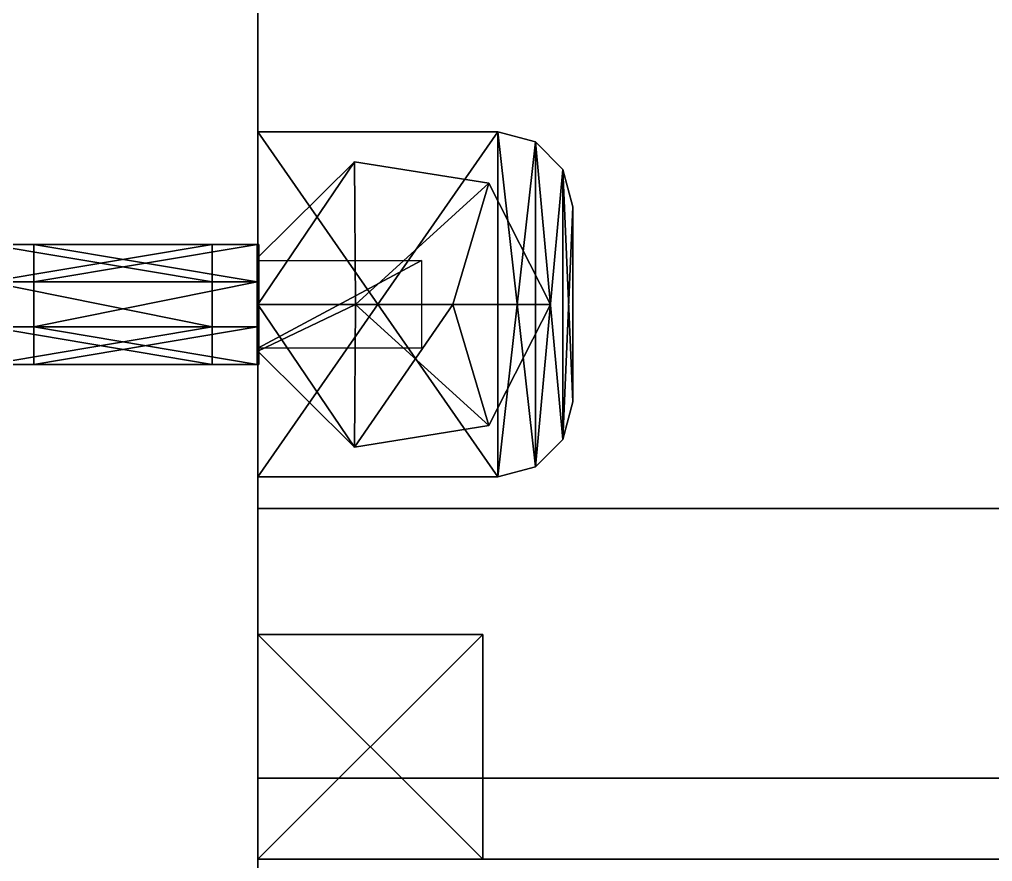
# Model space of a CAD drawing. Extents: x 0 to 4956, y -4930 to 0.
# Drawn here: x 2728.6 to 2793.5, y -4785.5 to -4729.4 of the extents above; entities that cross this region are included whole.
import ezdxf

# ---------------------------------------------------------------- set-up
doc = ezdxf.new("R2010")
doc.units = 0
for name, color, linetype in [('LAYER0', 7, 'CONTINUOUS'), ('LAYER1181', 7, 'CONTINUOUS'), ('LAYER1184', 7, 'CONTINUOUS'), ('LAYER1185', 254, 'CONTINUOUS'), ('LAYER1191', 253, 'CONTINUOUS'), ('LAYER1192', 253, 'CONTINUOUS'), ('LAYER1193', 253, 'CONTINUOUS'), ('LAYER1194', 253, 'CONTINUOUS'), ('LAYER1203', 254, 'CONTINUOUS'), ('LAYER836', 7, 'CONTINUOUS'), ('LAYER839', 7, 'CONTINUOUS'), ('LAYER842', 7, 'CONTINUOUS'), ('LAYER848', 7, 'CONTINUOUS'), ('LAYER853', 7, 'CONTINUOUS')]:
    doc.layers.add(name, color=color, linetype=linetype)

msp = doc.modelspace()

# ---------------------------------------------------------------- linework, layer by layer
at = {"layer": 'LAYER0', "invisible_edges": 1}
for points in [[(4956, 0), (0, -4930), (0, 0), (4956, 0)], [(4956, -4930, 5), (0, 0, 5), (0, -4930, 5), (4956, -4930, 5)], [(0, 0, 5), (4956, -4930, 5), (4956, 0, 5), (0, 0, 5)], [(0, -4930), (4956, 0), (4956, -4930), (0, -4930)]]:
    msp.add_3dface(points, dxfattribs=at)
at = {"layer": 'LAYER1181', "invisible_edges": 1}
for points in [[(3528.5, -4785.4, 1989), (2744.5, -4310, 1989), (2744.5, -4785.4, 1989), (3528.5, -4785.4, 1989)], [(2744.5, -4310, 1989), (3528.5, -4785.4, 1989), (3528.5, -4310, 1989), (2744.5, -4310, 1989)], [(2744.5, -4785.4, 1971), (2744.5, -4310, 1989), (2744.5, -4310, 1971), (2744.5, -4785.4, 1971)], [(2744.5, -4310, 1989), (2744.5, -4785.4, 1971), (2744.5, -4785.4, 1989), (2744.5, -4310, 1989)], [(3528.5, -4310, 1971), (2744.5, -4785.4, 1971), (2744.5, -4310, 1971), (3528.5, -4310, 1971)], [(2744.5, -4785.4, 1971), (3528.5, -4310, 1971), (3528.5, -4785.4, 1971), (2744.5, -4785.4, 1971)], [(2744.5, -4785.4, 1971), (3528.5, -4785.4, 1989), (2744.5, -4785.4, 1989), (2744.5, -4785.4, 1971)], [(3528.5, -4785.4, 1989), (2744.5, -4785.4, 1971), (3528.5, -4785.4, 1971), (3528.5, -4785.4, 1989)]]:
    msp.add_3dface(points, dxfattribs=at)
at = {"layer": 'LAYER1184'}
for points in [[(2744.5, -4736.9, 1969.01), (2760.5, -4736.9, 1969.01), (2744.5, -4759.9, 1969.01), (2744.5, -4736.9, 1969.01)], [(2744.5, -4759.9, 1969.01), (2760.5, -4736.9, 1969.01), (2760.5, -4759.9, 1969.01), (2744.5, -4759.9, 1969.01)], [(2744.5, -4736.9, 1971), (2760.5, -4736.9, 1971), (2744.5, -4759.9, 1971), (2744.5, -4736.9, 1971)], [(2744.5, -4759.9, 1971), (2760.5, -4736.9, 1971), (2760.5, -4759.9, 1971), (2744.5, -4759.9, 1971)], [(2744.5, -4759.9, 1969.01), (2744.5, -4759.9, 1971), (2744.5, -4736.9, 1969.01), (2744.5, -4759.9, 1969.01)], [(2744.5, -4736.9, 1969.01), (2744.5, -4759.9, 1971), (2744.5, -4736.9, 1971), (2744.5, -4736.9, 1969.01)], [(2744.5, -4736.9, 1969.01), (2744.5, -4736.9, 1971), (2760.5, -4736.9, 1969.01), (2744.5, -4736.9, 1969.01)], [(2760.5, -4736.9, 1969.01), (2744.5, -4736.9, 1971), (2760.5, -4736.9, 1971), (2760.5, -4736.9, 1969.01)], [(2760.5, -4759.9, 1969.01), (2744.5, -4759.9, 1969.01), (2760.5, -4736.9, 1969.01), (2760.5, -4759.9, 1969.01)], [(2760.5, -4736.9, 1969.01), (2744.5, -4759.9, 1969.01), (2744.5, -4736.9, 1969.01), (2760.5, -4736.9, 1969.01)], [(2760.5, -4736.9, 1971), (2760.5, -4736.9, 1969.01), (2744.5, -4736.9, 1971), (2760.5, -4736.9, 1971)], [(2744.5, -4736.9, 1971), (2760.5, -4736.9, 1969.01), (2744.5, -4736.9, 1969.01), (2744.5, -4736.9, 1971)], [(2744.5, -4736.9, 1969.01), (2744.5, -4736.9, 1971), (2744.5, -4759.9, 1969.01), (2744.5, -4736.9, 1969.01)], [(2744.5, -4759.9, 1969.01), (2744.5, -4736.9, 1971), (2744.5, -4759.9, 1971), (2744.5, -4759.9, 1969.01)], [(2760.5, -4736.9, 1971), (2744.5, -4736.9, 1971), (2760.5, -4759.9, 1971), (2760.5, -4736.9, 1971)], [(2760.5, -4759.9, 1971), (2744.5, -4736.9, 1971), (2744.5, -4759.9, 1971), (2760.5, -4759.9, 1971)], [(2763, -4737.57, 1969.01), (2760.5, -4736.9, 1969.01), (2763, -4737.57, 1971), (2763, -4737.57, 1969.01)], [(2763, -4737.57, 1971), (2760.5, -4736.9, 1969.01), (2760.5, -4736.9, 1971), (2763, -4737.57, 1971)], [(2763, -4737.57, 1969.01), (2763, -4759.23, 1969.01), (2760.5, -4736.9, 1969.01), (2763, -4737.57, 1969.01)], [(2760.5, -4736.9, 1969.01), (2763, -4759.23, 1969.01), (2760.5, -4759.9, 1969.01), (2760.5, -4736.9, 1969.01)], [(2763, -4737.57, 1971), (2760.5, -4736.9, 1971), (2763, -4759.23, 1971), (2763, -4737.57, 1971)], [(2763, -4759.23, 1971), (2760.5, -4736.9, 1971), (2760.5, -4759.9, 1971), (2763, -4759.23, 1971)], [(2760.5, -4736.9, 1969.01), (2760.5, -4759.9, 1969.01), (2763, -4737.57, 1969.01), (2760.5, -4736.9, 1969.01)], [(2760.5, -4736.9, 1971), (2760.5, -4759.9, 1971), (2763, -4737.57, 1971), (2760.5, -4736.9, 1971)], [(2763, -4737.57, 1969.01), (2763, -4737.57, 1971), (2760.5, -4736.9, 1969.01), (2763, -4737.57, 1969.01)], [(2760.5, -4736.9, 1969.01), (2763, -4737.57, 1971), (2760.5, -4736.9, 1971), (2760.5, -4736.9, 1969.01)], [(2763, -4737.57, 1969.01), (2760.5, -4759.9, 1969.01), (2763, -4759.23, 1969.01), (2763, -4737.57, 1969.01)], [(2763, -4737.57, 1971), (2760.5, -4759.9, 1971), (2763, -4759.23, 1971), (2763, -4737.57, 1971)], [(2764.83, -4739.4, 1969.01), (2763, -4737.57, 1969.01), (2764.83, -4739.4, 1971), (2764.83, -4739.4, 1969.01)], [(2764.83, -4739.4, 1971), (2763, -4737.57, 1969.01), (2763, -4737.57, 1971), (2764.83, -4739.4, 1971)], [(2764.83, -4739.4, 1969.01), (2763, -4759.23, 1969.01), (2763, -4737.57, 1969.01), (2764.83, -4739.4, 1969.01)], [(2764.83, -4739.4, 1971), (2763, -4737.57, 1971), (2764.83, -4757.4, 1971), (2764.83, -4739.4, 1971)], [(2764.83, -4757.4, 1971), (2763, -4737.57, 1971), (2763, -4759.23, 1971), (2764.83, -4757.4, 1971)], [(2763, -4737.57, 1969.01), (2763, -4759.23, 1969.01), (2764.83, -4739.4, 1969.01), (2763, -4737.57, 1969.01)], [(2763, -4737.57, 1971), (2763, -4759.23, 1971), (2764.83, -4739.4, 1971), (2763, -4737.57, 1971)], [(2764.83, -4739.4, 1969.01), (2764.83, -4739.4, 1971), (2763, -4737.57, 1969.01), (2764.83, -4739.4, 1969.01)], [(2763, -4737.57, 1969.01), (2764.83, -4739.4, 1971), (2763, -4737.57, 1971), (2763, -4737.57, 1969.01)], [(2751, -4748.4, 1985), (2750.931, -4738.882, 1985), (2744.5, -4748.4, 1985), (2751, -4748.4, 1985)], [(2744.5, -4748.4, 1985), (2750.931, -4738.882, 1985), (2744.5, -4745.277, 1985), (2744.5, -4748.4, 1985)], [(2744.5, -4745.277, 1971), (2744.5, -4745.277, 1985), (2750.931, -4738.882, 1971), (2744.5, -4745.277, 1971)], [(2750.931, -4738.882, 1971), (2744.5, -4745.277, 1985), (2750.931, -4738.882, 1985), (2750.931, -4738.882, 1971)], [(2750.931, -4738.882, 1971), (2750.931, -4738.882, 1985), (2744.5, -4745.277, 1971), (2750.931, -4738.882, 1971)], [(2744.5, -4745.277, 1971), (2750.931, -4738.882, 1985), (2744.5, -4745.277, 1985), (2744.5, -4745.277, 1971)], [(2751, -4748.4, 1985), (2750.931, -4738.882, 1985), (2744.5, -4748.4, 1985), (2751, -4748.4, 1985)], [(2744.5, -4748.4, 1985), (2750.931, -4738.882, 1985), (2744.5, -4745.277, 1985), (2744.5, -4748.4, 1985)], [(2759.887, -4740.316, 1971), (2750.931, -4738.882, 1971), (2759.887, -4740.316, 1985), (2759.887, -4740.316, 1971)], [(2759.887, -4740.316, 1985), (2750.931, -4738.882, 1971), (2750.931, -4738.882, 1985), (2759.887, -4740.316, 1985)], [(2751, -4748.4, 1985), (2759.887, -4740.316, 1985), (2750.931, -4738.882, 1985), (2751, -4748.4, 1985)], [(2759.887, -4740.316, 1971), (2759.887, -4740.316, 1985), (2750.931, -4738.882, 1971), (2759.887, -4740.316, 1971)], [(2750.931, -4738.882, 1971), (2759.887, -4740.316, 1985), (2750.931, -4738.882, 1985), (2750.931, -4738.882, 1971)], [(2751, -4748.4, 1985), (2759.887, -4740.316, 1985), (2750.931, -4738.882, 1985), (2751, -4748.4, 1985)], [(2764.83, -4757.4, 1969.01), (2763, -4759.23, 1969.01), (2764.83, -4739.4, 1969.01), (2764.83, -4757.4, 1969.01)], [(2764.83, -4739.4, 1969.01), (2763, -4759.23, 1969.01), (2764.83, -4757.4, 1969.01), (2764.83, -4739.4, 1969.01)], [(2764.83, -4739.4, 1971), (2763, -4759.23, 1971), (2764.83, -4757.4, 1971), (2764.83, -4739.4, 1971)], [(2765.5, -4741.9, 1969.01), (2764.83, -4739.4, 1969.01), (2765.5, -4741.9, 1971), (2765.5, -4741.9, 1969.01)], [(2765.5, -4741.9, 1971), (2764.83, -4739.4, 1969.01), (2764.83, -4739.4, 1971), (2765.5, -4741.9, 1971)], [(2765.5, -4741.9, 1969.01), (2764.83, -4757.4, 1969.01), (2764.83, -4739.4, 1969.01), (2765.5, -4741.9, 1969.01)], [(2765.5, -4741.9, 1971), (2764.83, -4739.4, 1971), (2765.5, -4754.9, 1971), (2765.5, -4741.9, 1971)], [(2765.5, -4754.9, 1971), (2764.83, -4739.4, 1971), (2764.83, -4757.4, 1971), (2765.5, -4754.9, 1971)], [(2764.83, -4739.4, 1969.01), (2764.83, -4757.4, 1969.01), (2765.5, -4741.9, 1969.01), (2764.83, -4739.4, 1969.01)], [(2764.83, -4739.4, 1971), (2764.83, -4757.4, 1971), (2765.5, -4741.9, 1971), (2764.83, -4739.4, 1971)], [(2765.5, -4741.9, 1969.01), (2765.5, -4741.9, 1971), (2764.83, -4739.4, 1969.01), (2765.5, -4741.9, 1969.01)], [(2764.83, -4739.4, 1969.01), (2765.5, -4741.9, 1971), (2764.83, -4739.4, 1971), (2764.83, -4739.4, 1969.01)], [(2757.5, -4748.4, 1985), (2759.887, -4740.316, 1985), (2751, -4748.4, 1985), (2757.5, -4748.4, 1985)], [(2757.5, -4748.4, 1985), (2759.887, -4740.316, 1985), (2751, -4748.4, 1985), (2757.5, -4748.4, 1985)], [(2764, -4748.4, 1985), (2759.887, -4740.316, 1985), (2757.5, -4748.4, 1985), (2764, -4748.4, 1985)], [(2757.5, -4748.4, 1985), (2764, -4748.4, 1985), (2759.887, -4740.316, 1985), (2757.5, -4748.4, 1985)], [(2764, -4748.4, 1971), (2759.887, -4740.316, 1971), (2764, -4748.4, 1985), (2764, -4748.4, 1971)], [(2764, -4748.4, 1985), (2759.887, -4740.316, 1971), (2759.887, -4740.316, 1985), (2764, -4748.4, 1985)], [(2764, -4748.4, 1971), (2764, -4748.4, 1985), (2759.887, -4740.316, 1971), (2764, -4748.4, 1971)], [(2759.887, -4740.316, 1971), (2764, -4748.4, 1985), (2759.887, -4740.316, 1985), (2759.887, -4740.316, 1971)], [(2765.5, -4754.9, 1969.01), (2764.83, -4757.4, 1969.01), (2765.5, -4741.9, 1969.01), (2765.5, -4754.9, 1969.01)], [(2765.5, -4741.9, 1969.01), (2764.83, -4757.4, 1969.01), (2765.5, -4754.9, 1969.01), (2765.5, -4741.9, 1969.01)], [(2765.5, -4741.9, 1971), (2764.83, -4757.4, 1971), (2765.5, -4754.9, 1971), (2765.5, -4741.9, 1971)], [(2765.5, -4741.9, 1971), (2765.5, -4741.9, 1969.01), (2765.5, -4754.9, 1971), (2765.5, -4741.9, 1971)], [(2765.5, -4754.9, 1971), (2765.5, -4741.9, 1969.01), (2765.5, -4754.9, 1969.01), (2765.5, -4754.9, 1971)], [(2765.5, -4741.9, 1969.01), (2765.5, -4741.9, 1971), (2765.5, -4754.9, 1969.01), (2765.5, -4741.9, 1969.01)], [(2765.5, -4754.9, 1969.01), (2765.5, -4741.9, 1971), (2765.5, -4754.9, 1971), (2765.5, -4754.9, 1969.01)], [(2744.5, -4745.277, 1971), (2744.5, -4751.522, 1971), (2744.5, -4745.277, 1985), (2744.5, -4745.277, 1971)], [(2744.5, -4745.277, 1985), (2744.5, -4751.522, 1971), (2744.5, -4751.522, 1985), (2744.5, -4745.277, 1985)], [(2744.5, -4745.277, 1971), (2744.5, -4745.277, 1985), (2744.5, -4751.522, 1971), (2744.5, -4745.277, 1971)], [(2744.5, -4751.522, 1971), (2744.5, -4745.277, 1985), (2744.5, -4751.522, 1985), (2744.5, -4751.522, 1971)], [(2755.408, -4751.32, 1969), (2744.5, -4751.32, 1969), (2755.408, -4745.48, 1969), (2755.408, -4751.32, 1969)], [(2755.408, -4745.48, 1969), (2744.5, -4751.32, 1969), (2744.5, -4745.48, 1969), (2755.408, -4745.48, 1969)], [(2750.931, -4757.917, 1985), (2751, -4748.4, 1985), (2744.5, -4751.522, 1985), (2750.931, -4757.917, 1985)], [(2744.5, -4751.522, 1985), (2751, -4748.4, 1985), (2744.5, -4748.4, 1985), (2744.5, -4751.522, 1985)], [(2751, -4748.4, 1985), (2750.931, -4757.917, 1985), (2744.5, -4748.4, 1985), (2751, -4748.4, 1985)], [(2744.5, -4748.4, 1985), (2750.931, -4757.917, 1985), (2744.5, -4751.522, 1985), (2744.5, -4748.4, 1985)], [(2759.887, -4756.483, 1985), (2757.5, -4748.4, 1985), (2750.931, -4757.917, 1985), (2759.887, -4756.483, 1985)], [(2750.931, -4757.917, 1985), (2757.5, -4748.4, 1985), (2751, -4748.4, 1985), (2750.931, -4757.917, 1985)], [(2751, -4748.4, 1985), (2759.887, -4756.483, 1985), (2750.931, -4757.917, 1985), (2751, -4748.4, 1985)], [(2757.5, -4748.4, 1985), (2759.887, -4756.483, 1985), (2751, -4748.4, 1985), (2757.5, -4748.4, 1985)], [(2764, -4748.4, 1985), (2757.5, -4748.4, 1985), (2759.887, -4756.483, 1985), (2764, -4748.4, 1985)], [(2757.5, -4748.4, 1985), (2764, -4748.4, 1985), (2759.887, -4756.483, 1985), (2757.5, -4748.4, 1985)], [(2764, -4748.4, 1985), (2759.887, -4756.483, 1985), (2764, -4748.4, 1971), (2764, -4748.4, 1985)], [(2764, -4748.4, 1971), (2759.887, -4756.483, 1985), (2759.887, -4756.483, 1971), (2764, -4748.4, 1971)], [(2759.887, -4756.483, 1971), (2759.887, -4756.483, 1985), (2764, -4748.4, 1971), (2759.887, -4756.483, 1971)], [(2764, -4748.4, 1971), (2759.887, -4756.483, 1985), (2764, -4748.4, 1985), (2764, -4748.4, 1971)], [(2750.931, -4757.917, 1985), (2744.5, -4751.522, 1985), (2750.931, -4757.917, 1971), (2750.931, -4757.917, 1985)], [(2750.931, -4757.917, 1971), (2744.5, -4751.522, 1985), (2744.5, -4751.522, 1971), (2750.931, -4757.917, 1971)], [(2744.5, -4751.522, 1971), (2744.5, -4751.522, 1985), (2750.931, -4757.917, 1971), (2744.5, -4751.522, 1971)], [(2750.931, -4757.917, 1971), (2744.5, -4751.522, 1985), (2750.931, -4757.917, 1985), (2750.931, -4757.917, 1971)], [(2765.5, -4754.9, 1971), (2764.83, -4757.4, 1971), (2765.5, -4754.9, 1969.01), (2765.5, -4754.9, 1971)], [(2765.5, -4754.9, 1969.01), (2764.83, -4757.4, 1971), (2764.83, -4757.4, 1969.01), (2765.5, -4754.9, 1969.01)], [(2765.5, -4754.9, 1969.01), (2765.5, -4754.9, 1971), (2764.83, -4757.4, 1969.01), (2765.5, -4754.9, 1969.01)], [(2764.83, -4757.4, 1969.01), (2765.5, -4754.9, 1971), (2764.83, -4757.4, 1971), (2764.83, -4757.4, 1969.01)], [(2759.887, -4756.483, 1985), (2750.931, -4757.917, 1985), (2759.887, -4756.483, 1971), (2759.887, -4756.483, 1985)], [(2759.887, -4756.483, 1971), (2750.931, -4757.917, 1985), (2750.931, -4757.917, 1971), (2759.887, -4756.483, 1971)], [(2750.931, -4757.917, 1971), (2750.931, -4757.917, 1985), (2759.887, -4756.483, 1971), (2750.931, -4757.917, 1971)], [(2759.887, -4756.483, 1971), (2750.931, -4757.917, 1985), (2759.887, -4756.483, 1985), (2759.887, -4756.483, 1971)], [(2764.83, -4757.4, 1971), (2763, -4759.23, 1971), (2764.83, -4757.4, 1969.01), (2764.83, -4757.4, 1971)], [(2764.83, -4757.4, 1969.01), (2763, -4759.23, 1971), (2763, -4759.23, 1969.01), (2764.83, -4757.4, 1969.01)], [(2764.83, -4757.4, 1969.01), (2764.83, -4757.4, 1971), (2763, -4759.23, 1969.01), (2764.83, -4757.4, 1969.01)], [(2763, -4759.23, 1969.01), (2764.83, -4757.4, 1971), (2763, -4759.23, 1971), (2763, -4759.23, 1969.01)], [(2763, -4759.23, 1971), (2760.5, -4759.9, 1971), (2763, -4759.23, 1969.01), (2763, -4759.23, 1971)], [(2763, -4759.23, 1969.01), (2760.5, -4759.9, 1971), (2760.5, -4759.9, 1969.01), (2763, -4759.23, 1969.01)], [(2763, -4759.23, 1969.01), (2763, -4759.23, 1971), (2760.5, -4759.9, 1969.01), (2763, -4759.23, 1969.01)], [(2760.5, -4759.9, 1969.01), (2763, -4759.23, 1971), (2760.5, -4759.9, 1971), (2760.5, -4759.9, 1969.01)], [(2760.5, -4759.9, 1969.01), (2744.5, -4759.9, 1969.01), (2760.5, -4759.9, 1971), (2760.5, -4759.9, 1969.01)], [(2760.5, -4759.9, 1971), (2744.5, -4759.9, 1969.01), (2744.5, -4759.9, 1971), (2760.5, -4759.9, 1971)], [(2760.5, -4759.9, 1969.01), (2760.5, -4759.9, 1971), (2744.5, -4759.9, 1969.01), (2760.5, -4759.9, 1969.01)], [(2744.5, -4759.9, 1969.01), (2760.5, -4759.9, 1971), (2744.5, -4759.9, 1971), (2744.5, -4759.9, 1969.01)]]:
    msp.add_3dface(points, dxfattribs=at)
at = {"layer": 'LAYER1185'}
for points in [[(2744.45, -4746.9, 1979.83), (2744.45, -4744.4, 1976.5), (2729.55, -4746.9, 1979.83), (2744.45, -4746.9, 1979.83)], [(2729.55, -4746.9, 1979.83), (2744.45, -4744.4, 1976.5), (2729.55, -4744.4, 1976.5), (2729.55, -4746.9, 1979.83)], [(2729.55, -4746.9, 1979.83), (2729.55, -4744.4, 1976.5), (2729.55, -4749.9, 1979.83), (2729.55, -4746.9, 1979.83)], [(2729.55, -4749.9, 1979.83), (2729.55, -4744.4, 1976.5), (2729.55, -4752.4, 1976.5), (2729.55, -4749.9, 1979.83)], [(2729.55, -4744.4, 1976.5), (2729.55, -4746.9, 1973.17), (2729.55, -4752.4, 1976.5), (2729.55, -4744.4, 1976.5)], [(2744.45, -4744.4, 1976.5), (2744.45, -4746.9, 1973.17), (2729.55, -4744.4, 1976.5), (2744.45, -4744.4, 1976.5)], [(2729.55, -4744.4, 1976.5), (2744.45, -4746.9, 1973.17), (2729.55, -4746.9, 1973.17), (2729.55, -4744.4, 1976.5)], [(2744.55, -4746.9, 1979.83), (2744.55, -4744.4, 1976.5), (2744.45, -4746.9, 1979.83), (2744.55, -4746.9, 1979.83)], [(2744.45, -4746.9, 1979.83), (2744.55, -4744.4, 1976.5), (2744.45, -4744.4, 1976.5), (2744.45, -4746.9, 1979.83)], [(2744.55, -4744.4, 1976.5), (2744.55, -4746.9, 1973.17), (2744.45, -4744.4, 1976.5), (2744.55, -4744.4, 1976.5)], [(2744.45, -4744.4, 1976.5), (2744.55, -4746.9, 1973.17), (2744.45, -4746.9, 1973.17), (2744.45, -4744.4, 1976.5)], [(2744.55, -4744.4, 1980.5), (2744.55, -4744.4, 1972.5), (2744.45, -4744.4, 1980.5), (2744.55, -4744.4, 1980.5)], [(2744.45, -4744.4, 1980.5), (2744.55, -4744.4, 1972.5), (2744.45, -4744.4, 1972.5), (2744.45, -4744.4, 1980.5)], [(2744.45, -4744.4, 1972.5), (2744.55, -4744.4, 1972.5), (2744.45, -4752.4, 1972.5), (2744.45, -4744.4, 1972.5)], [(2744.45, -4752.4, 1972.5), (2744.55, -4744.4, 1972.5), (2744.55, -4752.4, 1972.5), (2744.45, -4752.4, 1972.5)], [(2744.45, -4752.4, 1980.5), (2744.55, -4752.4, 1980.5), (2744.45, -4744.4, 1980.5), (2744.45, -4752.4, 1980.5)], [(2744.45, -4744.4, 1980.5), (2744.55, -4752.4, 1980.5), (2744.55, -4744.4, 1980.5), (2744.45, -4744.4, 1980.5)], [(2744.45, -4744.4, 1980.5), (2744.45, -4744.4, 1972.5), (2744.45, -4752.4, 1980.5), (2744.45, -4744.4, 1980.5)], [(2744.45, -4752.4, 1980.5), (2744.45, -4744.4, 1972.5), (2744.45, -4752.4, 1972.5), (2744.45, -4752.4, 1980.5)], [(2744.55, -4752.4, 1980.5), (2744.55, -4752.4, 1972.5), (2744.55, -4744.4, 1980.5), (2744.55, -4752.4, 1980.5)], [(2744.55, -4744.4, 1980.5), (2744.55, -4752.4, 1972.5), (2744.55, -4744.4, 1972.5), (2744.55, -4744.4, 1980.5)], [(2729.55, -4752.4, 1976.5), (2729.55, -4746.9, 1973.17), (2729.55, -4749.9, 1973.17), (2729.55, -4752.4, 1976.5)], [(2744.45, -4749.9, 1979.83), (2744.45, -4746.9, 1979.83), (2729.55, -4749.9, 1979.83), (2744.45, -4749.9, 1979.83)], [(2729.55, -4749.9, 1979.83), (2744.45, -4746.9, 1979.83), (2729.55, -4746.9, 1979.83), (2729.55, -4749.9, 1979.83)], [(2729.55, -4746.9, 1973.17), (2744.45, -4746.9, 1973.17), (2729.55, -4749.9, 1973.17), (2729.55, -4746.9, 1973.17)], [(2729.55, -4749.9, 1973.17), (2744.45, -4746.9, 1973.17), (2744.45, -4749.9, 1973.17), (2729.55, -4749.9, 1973.17)], [(2744.55, -4746.9, 1979.83), (2744.45, -4746.9, 1979.83), (2744.55, -4749.9, 1979.83), (2744.55, -4746.9, 1979.83)], [(2744.55, -4749.9, 1979.83), (2744.45, -4746.9, 1979.83), (2744.45, -4749.9, 1979.83), (2744.55, -4749.9, 1979.83)], [(2744.45, -4746.9, 1973.17), (2744.55, -4746.9, 1973.17), (2744.45, -4749.9, 1973.17), (2744.45, -4746.9, 1973.17)], [(2744.45, -4749.9, 1973.17), (2744.55, -4746.9, 1973.17), (2744.55, -4749.9, 1973.17), (2744.45, -4749.9, 1973.17)], [(2729.55, -4749.9, 1979.83), (2729.55, -4752.4, 1976.5), (2744.45, -4749.9, 1979.83), (2729.55, -4749.9, 1979.83)], [(2744.45, -4749.9, 1979.83), (2729.55, -4752.4, 1976.5), (2744.45, -4752.4, 1976.5), (2744.45, -4749.9, 1979.83)], [(2729.55, -4752.4, 1976.5), (2729.55, -4749.9, 1973.17), (2744.45, -4752.4, 1976.5), (2729.55, -4752.4, 1976.5)], [(2744.45, -4752.4, 1976.5), (2729.55, -4749.9, 1973.17), (2744.45, -4749.9, 1973.17), (2744.45, -4752.4, 1976.5)], [(2744.45, -4749.9, 1979.83), (2744.45, -4752.4, 1976.5), (2744.55, -4749.9, 1979.83), (2744.45, -4749.9, 1979.83)], [(2744.55, -4749.9, 1979.83), (2744.45, -4752.4, 1976.5), (2744.55, -4752.4, 1976.5), (2744.55, -4749.9, 1979.83)], [(2744.45, -4752.4, 1976.5), (2744.45, -4749.9, 1973.17), (2744.55, -4752.4, 1976.5), (2744.45, -4752.4, 1976.5)], [(2744.55, -4752.4, 1976.5), (2744.45, -4749.9, 1973.17), (2744.55, -4749.9, 1973.17), (2744.55, -4752.4, 1976.5)], [(2744.55, -4752.4, 1972.5), (2744.55, -4752.4, 1980.5), (2744.45, -4752.4, 1972.5), (2744.55, -4752.4, 1972.5)], [(2744.45, -4752.4, 1972.5), (2744.55, -4752.4, 1980.5), (2744.45, -4752.4, 1980.5), (2744.45, -4752.4, 1972.5)]]:
    msp.add_3dface(points, dxfattribs=at)
at = {"layer": 'LAYER1191'}
for points in [[(2759.5, -4770.4, 1989), (2759.5, -4770.4, 1974), (2744.5, -4770.4, 1989), (2759.5, -4770.4, 1989)], [(2744.5, -4770.4, 1989), (2759.5, -4770.4, 1974), (2744.5, -4770.4, 1974), (2744.5, -4770.4, 1989)], [(2744.5, -4770.4, 1989), (2744.5, -4770.4, 1974), (2744.5, -4785.4, 1989), (2744.5, -4770.4, 1989)], [(2744.5, -4785.4, 1989), (2744.5, -4770.4, 1974), (2744.5, -4785.4, 1974), (2744.5, -4785.4, 1989)], [(2744.5, -4770.4, 1989), (2744.5, -4785.4, 1989), (2759.5, -4770.4, 1989), (2744.5, -4770.4, 1989)], [(2759.5, -4770.4, 1989), (2744.5, -4785.4, 1989), (2759.5, -4785.4, 1989), (2759.5, -4770.4, 1989)], [(2759.5, -4770.4, 1974), (2759.5, -4785.4, 1974), (2744.5, -4770.4, 1974), (2759.5, -4770.4, 1974)], [(2744.5, -4770.4, 1974), (2759.5, -4785.4, 1974), (2744.5, -4785.4, 1974), (2744.5, -4770.4, 1974)], [(2759.5, -4770.4, 1989), (2759.5, -4785.4, 1989), (2759.5, -4770.4, 1974), (2759.5, -4770.4, 1989)], [(2759.5, -4770.4, 1974), (2759.5, -4785.4, 1989), (2759.5, -4785.4, 1974), (2759.5, -4770.4, 1974)], [(2744.5, -4785.4, 1989), (2744.5, -4785.4, 1974), (2759.5, -4785.4, 1989), (2744.5, -4785.4, 1989)], [(2759.5, -4785.4, 1989), (2744.5, -4785.4, 1974), (2759.5, -4785.4, 1974), (2759.5, -4785.4, 1989)]]:
    msp.add_3dface(points, dxfattribs=at)
at = {"layer": 'LAYER1192'}
for points in [[(2759.5, -4770.4, 1989), (2759.5, -4770.4, 1974), (2744.5, -4770.4, 1989), (2759.5, -4770.4, 1989)], [(2744.5, -4770.4, 1989), (2759.5, -4770.4, 1974), (2744.5, -4770.4, 1974), (2744.5, -4770.4, 1989)], [(2744.5, -4770.4, 1989), (2744.5, -4770.4, 1974), (2744.5, -4785.4, 1989), (2744.5, -4770.4, 1989)], [(2744.5, -4785.4, 1989), (2744.5, -4770.4, 1974), (2744.5, -4785.4, 1974), (2744.5, -4785.4, 1989)], [(2744.5, -4770.4, 1989), (2744.5, -4785.4, 1989), (2759.5, -4770.4, 1989), (2744.5, -4770.4, 1989)], [(2759.5, -4770.4, 1989), (2744.5, -4785.4, 1989), (2759.5, -4785.4, 1989), (2759.5, -4770.4, 1989)], [(2759.5, -4770.4, 1974), (2759.5, -4785.4, 1974), (2744.5, -4770.4, 1974), (2759.5, -4770.4, 1974)], [(2744.5, -4770.4, 1974), (2759.5, -4785.4, 1974), (2744.5, -4785.4, 1974), (2744.5, -4770.4, 1974)], [(2759.5, -4770.4, 1989), (2759.5, -4785.4, 1989), (2759.5, -4770.4, 1974), (2759.5, -4770.4, 1989)], [(2759.5, -4770.4, 1974), (2759.5, -4785.4, 1989), (2759.5, -4785.4, 1974), (2759.5, -4770.4, 1974)], [(2744.5, -4785.4, 1989), (2744.5, -4785.4, 1974), (2759.5, -4785.4, 1989), (2744.5, -4785.4, 1989)], [(2759.5, -4785.4, 1989), (2744.5, -4785.4, 1974), (2759.5, -4785.4, 1974), (2759.5, -4785.4, 1989)]]:
    msp.add_3dface(points, dxfattribs=at)
at = {"layer": 'LAYER1193'}
for points in [[(2759.5, -4770.4, 1989), (2759.5, -4770.4, 1974), (2744.5, -4770.4, 1989), (2759.5, -4770.4, 1989)], [(2744.5, -4770.4, 1989), (2759.5, -4770.4, 1974), (2744.5, -4770.4, 1974), (2744.5, -4770.4, 1989)], [(2744.5, -4770.4, 1989), (2744.5, -4770.4, 1974), (2744.5, -4785.4, 1989), (2744.5, -4770.4, 1989)], [(2744.5, -4785.4, 1989), (2744.5, -4770.4, 1974), (2744.5, -4785.4, 1974), (2744.5, -4785.4, 1989)], [(2744.5, -4770.4, 1989), (2744.5, -4785.4, 1989), (2759.5, -4770.4, 1989), (2744.5, -4770.4, 1989)], [(2759.5, -4770.4, 1989), (2744.5, -4785.4, 1989), (2759.5, -4785.4, 1989), (2759.5, -4770.4, 1989)], [(2759.5, -4770.4, 1974), (2759.5, -4785.4, 1974), (2744.5, -4770.4, 1974), (2759.5, -4770.4, 1974)], [(2744.5, -4770.4, 1974), (2759.5, -4785.4, 1974), (2744.5, -4785.4, 1974), (2744.5, -4770.4, 1974)], [(2759.5, -4770.4, 1989), (2759.5, -4785.4, 1989), (2759.5, -4770.4, 1974), (2759.5, -4770.4, 1989)], [(2759.5, -4770.4, 1974), (2759.5, -4785.4, 1989), (2759.5, -4785.4, 1974), (2759.5, -4770.4, 1974)], [(2744.5, -4785.4, 1989), (2744.5, -4785.4, 1974), (2759.5, -4785.4, 1989), (2744.5, -4785.4, 1989)], [(2759.5, -4785.4, 1989), (2744.5, -4785.4, 1974), (2759.5, -4785.4, 1974), (2759.5, -4785.4, 1989)]]:
    msp.add_3dface(points, dxfattribs=at)
at = {"layer": 'LAYER1194'}
for points in [[(2759.5, -4770.4, 1989), (2759.5, -4770.4, 1974), (2744.5, -4770.4, 1989), (2759.5, -4770.4, 1989)], [(2744.5, -4770.4, 1989), (2759.5, -4770.4, 1974), (2744.5, -4770.4, 1974), (2744.5, -4770.4, 1989)], [(2744.5, -4770.4, 1989), (2744.5, -4770.4, 1974), (2744.5, -4785.4, 1989), (2744.5, -4770.4, 1989)], [(2744.5, -4785.4, 1989), (2744.5, -4770.4, 1974), (2744.5, -4785.4, 1974), (2744.5, -4785.4, 1989)], [(2744.5, -4770.4, 1989), (2744.5, -4785.4, 1989), (2759.5, -4770.4, 1989), (2744.5, -4770.4, 1989)], [(2759.5, -4770.4, 1989), (2744.5, -4785.4, 1989), (2759.5, -4785.4, 1989), (2759.5, -4770.4, 1989)], [(2759.5, -4770.4, 1974), (2759.5, -4785.4, 1974), (2744.5, -4770.4, 1974), (2759.5, -4770.4, 1974)], [(2744.5, -4770.4, 1974), (2759.5, -4785.4, 1974), (2744.5, -4785.4, 1974), (2744.5, -4770.4, 1974)], [(2759.5, -4770.4, 1989), (2759.5, -4785.4, 1989), (2759.5, -4770.4, 1974), (2759.5, -4770.4, 1989)], [(2759.5, -4770.4, 1974), (2759.5, -4785.4, 1989), (2759.5, -4785.4, 1974), (2759.5, -4770.4, 1974)], [(2744.5, -4785.4, 1989), (2744.5, -4785.4, 1974), (2759.5, -4785.4, 1989), (2744.5, -4785.4, 1989)], [(2759.5, -4785.4, 1989), (2744.5, -4785.4, 1974), (2759.5, -4785.4, 1974), (2759.5, -4785.4, 1989)]]:
    msp.add_3dface(points, dxfattribs=at)
at = {"layer": 'LAYER1203'}
for points in [[(2741.45, -4746.9, 1979.83), (2726.55, -4744.4, 1976.5), (2726.55, -4746.9, 1979.83), (2741.45, -4746.9, 1979.83)], [(2741.45, -4744.4, 1976.5), (2726.55, -4744.4, 1976.5), (2741.45, -4746.9, 1979.83), (2741.45, -4744.4, 1976.5)], [(2741.45, -4744.4, 1976.5), (2726.55, -4746.9, 1973.17), (2726.55, -4744.4, 1976.5), (2741.45, -4744.4, 1976.5)], [(2741.45, -4746.9, 1973.17), (2726.55, -4746.9, 1973.17), (2741.45, -4744.4, 1976.5), (2741.45, -4746.9, 1973.17)], [(2741.45, -4749.9, 1979.83), (2741.45, -4744.4, 1976.5), (2741.45, -4746.9, 1979.83), (2741.45, -4749.9, 1979.83)], [(2741.45, -4752.4, 1976.5), (2741.45, -4744.4, 1976.5), (2741.45, -4749.9, 1979.83), (2741.45, -4752.4, 1976.5)], [(2741.45, -4752.4, 1976.5), (2741.45, -4746.9, 1973.17), (2741.45, -4744.4, 1976.5), (2741.45, -4752.4, 1976.5)], [(2741.45, -4749.9, 1979.83), (2726.55, -4746.9, 1979.83), (2726.55, -4749.9, 1979.83), (2741.45, -4749.9, 1979.83)], [(2741.45, -4746.9, 1979.83), (2726.55, -4746.9, 1979.83), (2741.45, -4749.9, 1979.83), (2741.45, -4746.9, 1979.83)], [(2741.45, -4749.9, 1973.17), (2726.55, -4746.9, 1973.17), (2741.45, -4746.9, 1973.17), (2741.45, -4749.9, 1973.17)], [(2726.55, -4749.9, 1973.17), (2726.55, -4746.9, 1973.17), (2741.45, -4749.9, 1973.17), (2726.55, -4749.9, 1973.17)], [(2741.45, -4749.9, 1973.17), (2741.45, -4746.9, 1973.17), (2741.45, -4752.4, 1976.5), (2741.45, -4749.9, 1973.17)], [(2726.55, -4749.9, 1979.83), (2741.45, -4752.4, 1976.5), (2741.45, -4749.9, 1979.83), (2726.55, -4749.9, 1979.83)], [(2726.55, -4752.4, 1976.5), (2741.45, -4752.4, 1976.5), (2726.55, -4749.9, 1979.83), (2726.55, -4752.4, 1976.5)], [(2726.55, -4752.4, 1976.5), (2741.45, -4749.9, 1973.17), (2741.45, -4752.4, 1976.5), (2726.55, -4752.4, 1976.5)], [(2726.55, -4749.9, 1973.17), (2741.45, -4749.9, 1973.17), (2726.55, -4752.4, 1976.5), (2726.55, -4749.9, 1973.17)]]:
    msp.add_3dface(points, dxfattribs=at)
at = {"layer": 'LAYER836', "invisible_edges": 1}
for points in [[(3528.5, -4785.4, 871), (2744.5, -4310, 871), (2744.5, -4785.4, 871), (3528.5, -4785.4, 871)], [(2744.5, -4310, 871), (3528.5, -4785.4, 871), (3528.5, -4310, 871), (2744.5, -4310, 871)], [(2744.5, -4785.4, 853), (2744.5, -4310, 871), (2744.5, -4310, 853), (2744.5, -4785.4, 853)], [(2744.5, -4310, 871), (2744.5, -4785.4, 853), (2744.5, -4785.4, 871), (2744.5, -4310, 871)], [(3528.5, -4310, 853), (2744.5, -4785.4, 853), (2744.5, -4310, 853), (3528.5, -4310, 853)], [(2744.5, -4785.4, 853), (3528.5, -4310, 853), (3528.5, -4785.4, 853), (2744.5, -4785.4, 853)], [(2744.5, -4785.4, 853), (3528.5, -4785.4, 871), (2744.5, -4785.4, 871), (2744.5, -4785.4, 853)], [(3528.5, -4785.4, 871), (2744.5, -4785.4, 853), (3528.5, -4785.4, 853), (3528.5, -4785.4, 871)]]:
    msp.add_3dface(points, dxfattribs=at)
at = {"layer": 'LAYER839', "invisible_edges": 1}
for points in [[(2744.5, -4810, 5), (2726.5, -4250, 5), (2744.5, -4250, 5), (2744.5, -4810, 5)], [(2726.5, -4250, 5), (2744.5, -4810, 5), (2726.5, -4810, 5), (2726.5, -4250, 5)], [(2726.5, -4810, 2545), (2744.5, -4250, 2545), (2726.5, -4250, 2545), (2726.5, -4810, 2545)], [(2744.5, -4250, 2545), (2726.5, -4810, 2545), (2744.5, -4810, 2545), (2744.5, -4250, 2545)], [(2744.5, -4250, 2545), (2744.5, -4810, 5), (2744.5, -4250, 5), (2744.5, -4250, 2545)], [(2744.5, -4810, 5), (2744.5, -4250, 2545), (2744.5, -4810, 2545), (2744.5, -4810, 5)]]:
    msp.add_3dface(points, dxfattribs=at)
at = {"layer": 'LAYER842', "invisible_edges": 1}
for points in [[(2744.5, -4810, 85), (3528.5, -4250, 85), (3528.5, -4810, 85), (2744.5, -4810, 85)], [(3528.5, -4250, 85), (2744.5, -4810, 85), (2744.5, -4250, 85), (3528.5, -4250, 85)], [(2744.5, -4810, 85), (2744.5, -4250, 103), (2744.5, -4250, 85), (2744.5, -4810, 85)], [(2744.5, -4250, 103), (2744.5, -4810, 85), (2744.5, -4810, 103), (2744.5, -4250, 103)], [(2744.5, -4250, 103), (3528.5, -4810, 103), (3528.5, -4250, 103), (2744.5, -4250, 103)], [(3528.5, -4810, 103), (2744.5, -4250, 103), (2744.5, -4810, 103), (3528.5, -4810, 103)]]:
    msp.add_3dface(points, dxfattribs=at)
at = {"layer": 'LAYER848', "invisible_edges": 1}
for points in [[(2744.5, -4762, 5), (3528.5, -4780, 5), (2744.5, -4780, 5), (2744.5, -4762, 5)], [(3528.5, -4780, 5), (2744.5, -4762, 5), (3528.5, -4762, 5), (3528.5, -4780, 5)], [(2744.5, -4780, 85), (2744.5, -4762, 5), (2744.5, -4780, 5), (2744.5, -4780, 85)], [(2744.5, -4762, 5), (2744.5, -4780, 85), (2744.5, -4762, 85), (2744.5, -4762, 5)], [(3528.5, -4762, 85), (2744.5, -4780, 85), (3528.5, -4780, 85), (3528.5, -4762, 85)], [(2744.5, -4780, 85), (3528.5, -4762, 85), (2744.5, -4762, 85), (2744.5, -4780, 85)], [(2744.5, -4762, 5), (3528.5, -4762, 85), (3528.5, -4762, 5), (2744.5, -4762, 5)], [(3528.5, -4762, 85), (2744.5, -4762, 5), (2744.5, -4762, 85), (3528.5, -4762, 85)], [(2744.5, -4780, 85), (3528.5, -4780, 5), (3528.5, -4780, 85), (2744.5, -4780, 85)], [(3528.5, -4780, 5), (2744.5, -4780, 85), (2744.5, -4780, 5), (3528.5, -4780, 5)]]:
    msp.add_3dface(points, dxfattribs=at)
at = {"layer": 'LAYER853', "invisible_edges": 1}
for points in [[(3528.5, -4810, 2544), (2744.5, -4250, 2544), (2744.5, -4810, 2544), (3528.5, -4810, 2544)], [(2744.5, -4250, 2544), (3528.5, -4810, 2544), (3528.5, -4250, 2544), (2744.5, -4250, 2544)], [(2744.5, -4810, 2526), (2744.5, -4250, 2544), (2744.5, -4250, 2526), (2744.5, -4810, 2526)], [(2744.5, -4250, 2544), (2744.5, -4810, 2526), (2744.5, -4810, 2544), (2744.5, -4250, 2544)], [(3528.5, -4250, 2526), (2744.5, -4810, 2526), (2744.5, -4250, 2526), (3528.5, -4250, 2526)], [(2744.5, -4810, 2526), (3528.5, -4250, 2526), (3528.5, -4810, 2526), (2744.5, -4810, 2526)]]:
    msp.add_3dface(points, dxfattribs=at)

doc.saveas('drawing.dxf')
